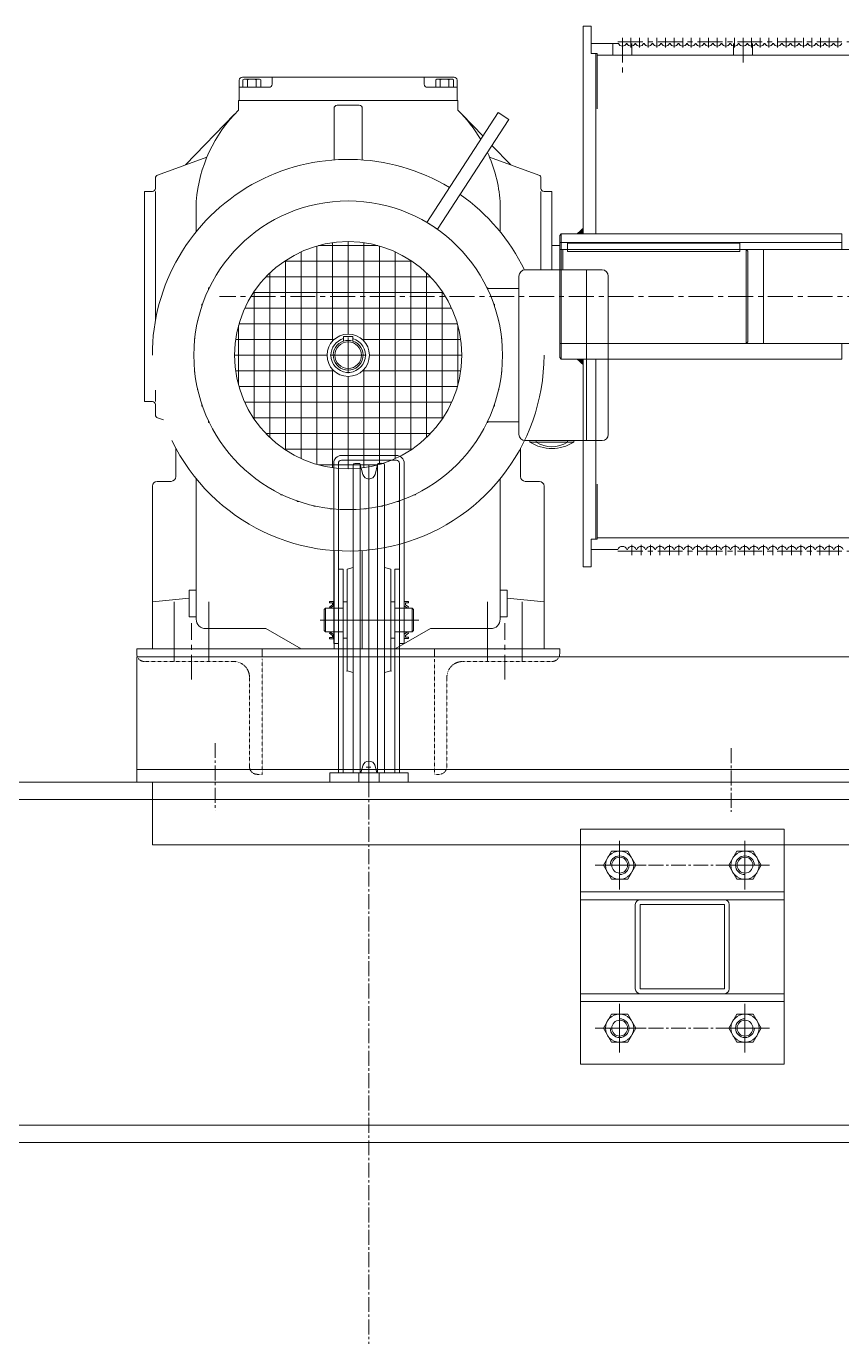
# Model space of a CAD drawing. Header units: millimetres. Extents: x 53635 to 142317, y 101101 to 147193.
# Drawn here: x 73597 to 74118, y 142719 to 143555 of the extents above; entities that cross this region are included whole.
import ezdxf

# ---------------------------------------------------------------- set-up
doc = ezdxf.new("R2010")
doc.units = ezdxf.units.MM
doc.header["$LTSCALE"] = 0.5
doc.header["$MEASUREMENT"] = 0
for name, pattern in [('AXES', [50.8, 31.75, -6.35, 6.35, -6.35]), ('AXES2', [28.575, 19.05, -3.175, 3.175, -3.175]), ('CACHE2', [0.1875, 0.125, -0.0625]), ('CONTINU', [0])]:
    doc.linetypes.add(name, pattern=pattern)
doc.layers.get('0').update_dxf_attribs({"lineweight": 0})
for name, color, linetype, lineweight in [('ASHADE', 7, 'CONTINU', 0), ('AXE', 1, 'AXES2', 0), ('AXES', 1, 'AXES', 0), ('CACHE', 1, 'CACHE2', 0), ('FORT', 7, 'Continuous', 0)]:
    doc.layers.add(name, color=color, linetype=linetype, lineweight=lineweight)

msp = doc.modelspace()

# ---------------------------------------------------------------- linework, layer by layer
for p, q in [((73952.64, 143422.63), (73952.64, 143555.13)), ((73957.64, 143537.63), (73957.64, 143555.13)), ((73957.64, 143544.13), (73975.08, 143544.13)), ((73971.64, 143544.13), (73971.64, 143536.58)), ((73980.21, 143544.13), (73980.58, 143544.13)), ((73983.64, 143544.13), (73983.64, 143536.58)), ((73985.71, 143544.13), (73986.08, 143544.13)), ((73991.21, 143544.13), (73991.58, 143544.13)), ((73996.71, 143544.13), (73997.08, 143544.13)), ((74002.21, 143544.13), (74002.58, 143544.13)), ((74007.71, 143544.13), (74008.08, 143544.13)), ((74013.21, 143544.13), (74013.58, 143544.13)), ((74018.71, 143544.13), (74019.08, 143544.13)), ((74024.21, 143544.13), (74024.58, 143544.13)), ((74029.71, 143544.13), (74030.08, 143544.13)), ((74035.21, 143544.13), (74035.58, 143544.13)), ((74040.71, 143544.13), (74041.08, 143544.13)), ((74046.21, 143544.13), (74046.58, 143544.13)), ((74048.64, 143544.13), (74048.64, 143536.58)), ((74051.71, 143544.13), (74052.08, 143544.13)), ((74057.21, 143544.13), (74057.58, 143544.13)), ((74060.64, 143544.13), (74060.64, 143536.58)), ((74060.64, 143544.13), (74060.64, 143536.58)), ((74062.71, 143544.13), (74063.08, 143544.13)), ((74068.21, 143544.13), (74068.58, 143544.13)), ((74073.71, 143544.13), (74074.08, 143544.13)), ((74079.21, 143544.13), (74079.58, 143544.13)), ((74084.71, 143544.13), (74085.08, 143544.13)), ((74090.21, 143544.13), (74090.58, 143544.13)), ((74095.71, 143544.13), (74096.08, 143544.13)), ((74101.21, 143544.13), (74101.58, 143544.13)), ((74106.71, 143544.13), (74107.08, 143544.13)), ((74112.21, 143544.13), (74112.58, 143544.13)), ((73961.64, 143537.63), (73957.64, 143537.63)), ((73960.64, 143422.63), (73960.64, 143537.63)), ((73961.64, 143502.34), (73961.64, 143537.63)), ((73961.64, 143536.58), (74378.64, 143536.58)), ((73733.14, 143507.63), (73733.14, 143520.68)), ((73752.19, 143516.13), (73733.14, 143516.13)), ((73802.64, 143522.63), (73735.09, 143522.63)), ((73735.49, 143516.13), (73735.49, 143520.92)), ((73746.79, 143516.13), (73735.49, 143516.13)), ((73745.38, 143521.43), (73736.91, 143521.43)), ((73738.32, 143516.13), (73738.32, 143520.92)), ((73743.97, 143516.13), (73743.97, 143520.92)), ((73746.79, 143516.13), (73746.79, 143520.92)), ((73754.14, 143518.08), (73754.14, 143522.63)), ((73870.19, 143522.63), (73802.64, 143522.63)), ((73851.14, 143518.08), (73851.14, 143522.63)), ((73872.14, 143516.13), (73853.09, 143516.13)), ((73858.49, 143516.13), (73858.49, 143520.92)), ((73869.79, 143516.13), (73858.49, 143516.13)), ((73868.38, 143521.43), (73859.91, 143521.43)), ((73861.32, 143516.13), (73861.32, 143520.92)), ((73866.97, 143516.13), (73866.97, 143520.92)), ((73869.79, 143516.13), (73869.79, 143520.92)), ((73872.14, 143507.63), (73872.14, 143520.68)), ((73802.64, 143507.63), (73732.64, 143507.63)), ((73732.64, 143501.63), (73732.64, 143507.63)), ((73732.64, 143507.63), (73732.64, 143507.63)), ((73732.64, 143507.63), (73732.64, 143507.63)), ((73793.64, 143469.8), (73793.64, 143502.63)), ((73802.64, 143504.63), (73795.64, 143504.63)), ((73872.64, 143507.63), (73802.64, 143507.63)), ((73809.64, 143504.63), (73802.64, 143504.63)), ((73811.64, 143469.8), (73811.64, 143502.63)), ((73898.41, 143499.95), (73852.89, 143429.85)), ((73872.64, 143501.63), (73872.64, 143507.63)), ((73872.64, 143507.63), (73872.64, 143507.63)), ((73872.64, 143501.63), (73872.64, 143507.63)), ((73905.12, 143495.59), (73898.41, 143499.95)), ((73730.06, 143498.95), (73698.87, 143466.63)), ((73905.12, 143495.59), (73859.6, 143425.49)), ((73888.7, 143484.99), (73875.23, 143498.95)), ((73906.42, 143466.63), (73894.4, 143479.08)), ((73712.47, 143471.58), (73680.96, 143460.11)), ((73924.33, 143460.11), (73892.81, 143471.58)), ((73679.64, 143451.63), (73679.64, 143458.23)), ((73925.64, 143451.63), (73925.64, 143458.23)), ((73677.64, 143449.63), (73672.64, 143449.63)), ((73672.64, 143382.63), (73672.64, 143449.63)), ((73679.64, 143367.4), (73679.64, 143449.63)), ((73925.64, 143399.63), (73925.64, 143449.63)), ((73932.64, 143449.63), (73927.64, 143449.63)), ((73932.64, 143399.63), (73932.64, 143449.63)), ((73705.64, 143423.97), (73705.64, 143443.33)), ((73899.64, 143423.97), (73899.64, 143443.33)), ((73792.64, 143354.2), (73792.64, 143416.94)), ((73802.64, 143358.63), (73802.64, 143417.63)), ((73812.64, 143354.2), (73812.64, 143416.94)), ((73937.64, 143421.63), (73938.64, 143422.63)), ((73937.64, 143421.63), (73937.64, 143343.63)), ((73938.64, 143422.63), (73938.64, 143342.63)), ((74117.64, 143422.63), (73938.64, 143422.63)), ((73942.64, 143412.63), (73942.64, 143416.63)), ((74052.64, 143416.63), (73942.64, 143416.63)), ((74052.64, 143412.63), (74052.64, 143416.63)), ((74117.64, 143422.63), (74117.64, 143412.63)), ((73772.64, 143279.13), (73772.64, 143411.13)), ((73782.64, 143275.44), (73782.64, 143414.82)), ((73821.52, 143415.13), (73783.77, 143415.13)), ((73822.64, 143275.44), (73822.64, 143414.82)), ((73832.64, 143279.13), (73832.64, 143411.13)), ((73932.64, 143415.13), (73932.64, 143415.13)), ((73937.64, 143415.13), (73932.64, 143415.13)), ((73937.64, 143399.63), (73937.64, 143415.13)), ((73937.64, 143399.63), (73937.64, 143412.63)), ((73942.64, 143412.63), (73937.64, 143412.63)), ((73939.64, 143399.63), (73939.64, 143412.63)), ((73942.64, 143411.25), (73942.64, 143412.63)), ((74052.64, 143411.25), (73942.64, 143411.25)), ((74052.64, 143411.25), (74052.64, 143412.63)), ((74056.64, 143412.63), (74052.64, 143412.63)), ((74056.64, 143352.63), (74056.64, 143412.63)), ((74057.64, 143411.63), (74056.64, 143412.63)), ((74057.64, 143353.63), (74057.64, 143411.63)), ((74067.64, 143412.63), (74067.64, 143352.63)), ((73843.34, 143405.13), (73761.95, 143405.13)), ((73762.64, 143284.66), (73762.64, 143405.6)), ((73842.64, 143284.66), (73842.64, 143405.6)), ((73964.64, 143399.63), (73915.64, 143399.63)), ((73954.64, 143290.63), (73954.64, 143399.63)), ((73855.14, 143395.13), (73750.14, 143395.13)), ((73752.64, 143292.63), (73752.64, 143397.63)), ((73852.64, 143292.63), (73852.64, 143397.63)), ((73911.64, 143294.63), (73911.64, 143395.63)), ((73968.64, 143294.63), (73968.64, 143395.63)), ((73672.64, 143315.63), (73672.64, 143382.63)), ((73714.03, 143388.13), (73713.55, 143388.13)), ((73713.55, 143387.13), (73713.55, 143388.13)), ((73863.11, 143385.13), (73742.18, 143385.13)), ((73742.64, 143304.43), (73742.64, 143385.83)), ((73862.64, 143304.43), (73862.64, 143385.83)), ((73891.74, 143388.13), (73891.26, 143388.13)), ((73911.64, 143387.63), (73891.5, 143387.63)), ((73891.74, 143387.13), (73891.74, 143388.13)), ((73709.66, 143377.63), (73709.32, 143377.63)), ((73709.32, 143376.63), (73709.32, 143377.63)), ((73868.65, 143375.13), (73736.64, 143375.13)), ((73895.97, 143377.63), (73895.63, 143377.63)), ((73895.97, 143376.63), (73895.97, 143377.63)), ((73706.63, 143367.13), (73706.41, 143367.13)), ((73706.41, 143366.13), (73706.41, 143367.13)), ((73898.88, 143367.13), (73898.66, 143367.13)), ((73898.88, 143366.13), (73898.88, 143367.13)), ((73732.64, 143326.25), (73732.64, 143364)), ((73872.33, 143365.13), (73732.96, 143365.13)), ((73872.64, 143326.25), (73872.64, 143364)), ((73704.82, 143356.63), (73704.71, 143356.63)), ((73704.71, 143355.63), (73704.71, 143356.63)), ((73793.57, 143355.13), (73730.84, 143355.13)), ((73799.64, 143357.13), (73805.64, 143357.13)), ((73799.64, 143354.14), (73799.64, 143357.13)), ((73802.64, 143356.53), (73802.64, 143333.73)), ((73805.64, 143357.13), (73805.64, 143354.14)), ((73874.45, 143355.13), (73811.71, 143355.13)), ((73900.58, 143356.63), (73900.47, 143356.63)), ((73900.58, 143355.63), (73900.58, 143356.63)), ((74056.64, 143352.63), (73968.64, 143352.63)), ((74057.64, 143353.63), (74056.64, 143352.63)), ((74117.64, 143352.63), (74117.64, 143342.63)), ((73704.15, 143346.13), (73704.14, 143346.13)), ((73704.14, 143345.13), (73704.14, 143346.13)), ((73704.14, 143344.13), (73704.14, 143345.13)), ((73704.15, 143344.13), (73704.14, 143344.13)), ((73789.14, 143345.13), (73730.14, 143345.13)), ((73791.24, 143345.13), (73814.04, 143345.13)), ((73875.14, 143345.13), (73816.14, 143345.13)), ((73901.14, 143345.13), (73901.14, 143346.13)), ((73901.14, 143346.13), (73901.14, 143346.13)), ((73901.14, 143344.13), (73901.14, 143345.13)), ((73901.14, 143344.13), (73901.14, 143344.13)), ((73937.64, 143343.63), (73938.64, 143342.63)), ((74117.64, 143342.63), (73938.64, 143342.63)), ((73952.64, 143210.13), (73952.64, 143342.63)), ((73960.64, 143227.63), (73960.64, 143342.63)), ((73704.71, 143333.63), (73704.71, 143334.63)), ((73704.82, 143333.63), (73704.71, 143333.63)), ((73793.57, 143335.13), (73730.84, 143335.13)), ((73792.64, 143273.32), (73792.64, 143336.06)), ((73874.45, 143335.13), (73811.71, 143335.13)), ((73812.64, 143273.32), (73812.64, 143336.06)), ((73900.58, 143333.63), (73900.47, 143333.63)), ((73900.58, 143333.63), (73900.58, 143334.63)), ((73706.41, 143323.13), (73706.41, 143324.13)), ((73872.33, 143325.13), (73732.96, 143325.13)), ((73802.64, 143272.63), (73802.64, 143331.63)), ((73898.88, 143323.13), (73898.88, 143324.13)), ((73677.64, 143315.63), (73672.64, 143315.63)), ((73679.64, 143315.63), (73679.64, 143322.86)), ((73706.63, 143323.13), (73706.41, 143323.13)), ((73898.88, 143323.13), (73898.66, 143323.13)), ((73679.64, 143307.03), (73679.64, 143313.63)), ((73709.32, 143312.63), (73709.32, 143313.63)), ((73709.66, 143312.63), (73709.32, 143312.63)), ((73868.65, 143315.13), (73736.64, 143315.13)), ((73895.97, 143312.63), (73895.63, 143312.63)), ((73895.97, 143312.63), (73895.97, 143313.63)), ((73684.67, 143303.8), (73680.96, 143305.15)), ((73713.55, 143302.13), (73713.55, 143303.13)), ((73714.03, 143302.13), (73713.55, 143302.13)), ((73863.11, 143305.13), (73742.18, 143305.13)), ((73891.74, 143302.13), (73891.26, 143302.13)), ((73911.64, 143302.63), (73891.5, 143302.63)), ((73891.74, 143302.13), (73891.74, 143303.13)), ((73855.14, 143295.13), (73750.14, 143295.13)), ((73918.64, 143290.63), (73915.64, 143290.63)), ((73946.64, 143290.63), (73918.64, 143290.63)), ((73918.64, 143289.63), (73918.64, 143290.63)), ((73942.64, 143290.63), (73922.64, 143290.63)), ((73922.64, 143289.63), (73922.64, 143290.63)), ((73942.64, 143289.63), (73942.64, 143290.63)), ((73946.64, 143289.63), (73946.64, 143290.63)), ((73964.64, 143290.63), (73946.64, 143290.63)), ((73692.64, 143267.63), (73692.64, 143285.76)), ((73843.34, 143285.13), (73761.95, 143285.13)), ((73912.64, 143285.76), (73912.64, 143285.76)), ((73912.64, 143267.63), (73912.64, 143285.76)), ((73946.64, 143289.63), (73918.64, 143289.63)), ((73942.64, 143289.63), (73922.64, 143289.63)), ((73821.52, 143275.13), (73783.77, 143275.13)), ((73705.64, 143195.13), (73705.64, 143266.29)), ((73899.64, 143195.13), (73899.64, 143266.29)), ((73899.64, 143266.29), (73899.64, 143266.29)), ((73677.64, 143157.63), (73677.64, 143261.63)), ((73689.64, 143264.63), (73680.64, 143264.63)), ((73924.64, 143264.63), (73915.64, 143264.63)), ((73927.64, 143157.63), (73927.64, 143261.63)), ((73961.64, 143262.92), (73961.64, 143227.63)), ((73759.64, 143256.03), (73759.64, 143256.51)), ((73760.64, 143256.03), (73759.64, 143256.03)), ((73770.14, 143251.8), (73770.14, 143252.14)), ((73771.14, 143251.8), (73770.14, 143251.8)), ((73780.64, 143248.89), (73780.64, 143249.12)), ((73781.64, 143248.89), (73780.64, 143248.89)), ((73824.64, 143248.89), (73823.64, 143248.89)), ((73824.64, 143248.89), (73824.64, 143249.12)), ((73835.14, 143251.8), (73834.14, 143251.8)), ((73835.14, 143251.8), (73835.14, 143252.14)), ((73845.64, 143256.03), (73844.64, 143256.03)), ((73845.64, 143256.03), (73845.64, 143256.51)), ((73791.14, 143247.19), (73791.14, 143247.3)), ((73792.14, 143247.19), (73791.14, 143247.19)), ((73801.64, 143246.63), (73801.64, 143246.63)), ((73802.64, 143246.63), (73801.64, 143246.63)), ((73803.64, 143246.63), (73802.64, 143246.63)), ((73803.64, 143246.63), (73803.64, 143246.63)), ((73814.14, 143247.19), (73813.14, 143247.19)), ((73814.14, 143247.19), (73814.14, 143247.3)), ((73961.64, 143227.63), (73957.64, 143227.63)), ((73957.64, 143227.63), (73957.64, 143210.13)), ((73961.64, 143228.68), (74378.64, 143228.68)), ((73793.64, 143220.45), (73793.64, 143220.45)), ((73793.64, 143157.63), (73793.64, 143220.45)), ((73811.64, 143220.45), (73811.64, 143220.45)), ((73811.64, 143157.63), (73811.64, 143220.45)), ((73957.64, 143221.13), (73974.82, 143221.13)), ((73980.47, 143221.13), (73980.82, 143221.13)), ((73986.47, 143221.13), (73986.82, 143221.13)), ((73992.47, 143221.13), (73992.82, 143221.13)), ((73998.47, 143221.13), (73998.82, 143221.13)), ((74004.47, 143221.13), (74004.82, 143221.13)), ((74010.47, 143221.13), (74010.82, 143221.13)), ((74016.47, 143221.13), (74016.82, 143221.13)), ((74022.47, 143221.13), (74022.82, 143221.13)), ((74028.47, 143221.13), (74028.82, 143221.13)), ((74034.47, 143221.13), (74034.82, 143221.13)), ((74040.47, 143221.13), (74040.82, 143221.13)), ((74046.47, 143221.13), (74046.82, 143221.13)), ((74052.47, 143221.13), (74052.82, 143221.13)), ((74058.47, 143221.13), (74058.82, 143221.13)), ((74064.47, 143221.13), (74064.82, 143221.13)), ((74070.47, 143221.13), (74070.82, 143221.13)), ((74076.47, 143221.13), (74076.82, 143221.13)), ((74082.47, 143221.13), (74082.82, 143221.13)), ((74088.47, 143221.13), (74088.82, 143221.13)), ((74094.47, 143221.13), (74094.82, 143221.13)), ((74100.47, 143221.13), (74100.82, 143221.13)), ((74106.47, 143221.13), (74106.82, 143221.13)), ((74112.47, 143221.13), (74112.82, 143221.13)), ((73677.64, 143187.63), (73701.14, 143190.15)), ((73701.14, 143195.13), (73705.64, 143195.13)), ((73701.14, 143178.13), (73701.14, 143195.13)), ((73705.64, 143178.13), (73705.64, 143195.13)), ((73899.64, 143195.13), (73904.14, 143195.13)), ((73899.64, 143178.13), (73899.64, 143195.13)), ((73899.64, 143178.13), (73899.64, 143195.13)), ((73904.14, 143178.13), (73904.14, 143195.13)), ((73904.14, 143190.15), (73927.64, 143187.63)), ((73691.64, 143157.63), (73691.64, 143187.63)), ((73713.64, 143157.63), (73713.64, 143187.63)), ((73891.64, 143157.63), (73891.64, 143187.63)), ((73913.64, 143157.63), (73913.64, 143187.63)), ((73701.14, 143178.13), (73705.64, 143178.13)), ((73705.64, 143176.63), (73705.64, 143178.13)), ((73899.64, 143178.13), (73904.14, 143178.13)), ((73899.64, 143176.63), (73899.64, 143178.13)), ((73711.64, 143170.63), (73750.13, 143170.63)), ((73750.13, 143170.63), (73772.64, 143157.63)), ((73832.64, 143157.63), (73855.16, 143170.63)), ((73855.16, 143170.63), (73893.64, 143170.63)), ((73667.64, 143154.63), (73667.64, 143157.63)), ((73667.64, 143157.63), (73747.64, 143157.63)), ((73677.64, 143157.63), (73772.64, 143157.63)), ((73691.64, 143149.63), (73691.64, 143157.63)), ((73713.64, 143149.63), (73713.64, 143157.63)), ((73747.64, 143157.63), (73747.64, 143152.63)), ((73772.64, 143157.63), (73802.64, 143157.63)), ((73772.64, 143157.63), (73802.64, 143157.63)), ((73802.64, 143157.63), (73832.64, 143157.63)), ((73802.64, 143157.63), (73832.64, 143157.63)), ((73832.64, 143157.63), (73927.64, 143157.63)), ((73937.64, 143157.63), (73857.64, 143157.63)), ((73857.64, 143157.63), (73857.64, 143152.63)), ((73891.64, 143149.63), (73891.64, 143157.63)), ((73913.64, 143149.63), (73913.64, 143157.63)), ((73937.64, 143154.63), (73937.64, 143157.63))]:
    msp.add_line(p, q)
at = {"color": 1, "linetype": 'AXES'}
msp.add_line((74518.23, 143382.63), (73720.6, 143382.63), dxfattribs=at)
for radius in [98.5, 72.5, 13.5, 8.5]:
    msp.add_circle((73802.64, 143345.13), radius)
for centre, radius, start, end in [((73735.09, 143520.68), 1.95, 90, 180), ((73736.91, 143519.21), 2.22, 90, 129.6), ((73736.91, 143519.21), 2.22, 50.4, 90), ((73741.14, 143513.33), 8.1, 69.59, 110.41), ((73745.38, 143519.21), 2.22, 90, 129.6), ((73745.38, 143519.21), 2.22, 50.4, 90), ((73752.19, 143518.08), 1.95, -90, 0), ((73853.09, 143518.08), 1.95, 180, 270), ((73859.91, 143519.21), 2.22, 90, 129.6), ((73859.91, 143519.21), 2.22, 50.4, 90), ((73864.14, 143513.33), 8.1, 69.59, 110.41), ((73868.38, 143519.21), 2.22, 90, 129.6), ((73868.38, 143519.21), 2.22, 50.4, 90), ((73870.19, 143520.68), 1.95, 0, 90), ((73798.04, 143435.94), 92.69, 134.87, 175.43), ((73795.64, 143502.63), 2, 90, 180), ((73809.64, 143502.63), 2, 0, 90), ((73807.25, 143435.94), 92.69, 30.33, 45.13), ((73807.25, 143435.94), 92.69, 4.57, 24.65), ((73802.64, 143345.13), 125, 58.83, 180), ((73802.64, 143345.13), 125, 58.83, 180), ((73681.64, 143458.23), 2, 110, 180), ((73923.64, 143458.23), 2, 0, 70), ((73677.64, 143451.63), 2, -90, 0), ((73927.64, 143451.63), 2, 180, 270), ((73802.64, 143345.13), 125, 25.83, 55.17), ((73802.64, 143345.13), 125, 25.83, 55.17), ((73802.64, 143345.13), 98.5, 54.67, 59.33), ((73915.64, 143395.63), 4, 90, 180), ((73964.64, 143395.63), 4, 0, 90), ((73802.64, 143345.13), 11, 180, 434.17), ((73802.64, 143345.13), 11, 105.83, 180), ((73802.64, 143345.13), 9.5, 108.41, 431.59), ((73802.64, 143345.13), 9.5, 71.59, 108.41), ((73802.64, 143345.13), 125, -154.16, 0), ((73802.64, 143345.13), 125, -154.16, 0), ((73677.64, 143313.63), 2, 0, 90), ((73681.64, 143307.03), 2, 180, 250), ((73915.64, 143294.63), 4, 180, 270), ((73964.64, 143294.63), 4, -90, 0), ((73932.64, 143312.13), 26.5, -121.89, -58.11), ((73932.64, 143304.83), 18.17, -123.4, -56.6), ((73689.64, 143267.63), 3, -90, 0), ((73915.64, 143267.63), 3, 180, 270), ((73680.64, 143261.63), 3, 90, 180), ((73924.64, 143261.63), 3, 0, 90), ((73977.64, 143220.13), 3, 19.47122, 160.52878), ((73983.64, 143220.13), 3, 19.47122, 160.52878), ((73989.64, 143220.13), 3, 19.47122, 160.52878), ((73995.64, 143220.13), 3, 19.47122, 160.52878), ((74001.64, 143220.13), 3, 19.47122, 160.52878), ((74007.64, 143220.13), 3, 19.47122, 160.52878), ((74013.64, 143220.13), 3, 19.47122, 160.52878), ((74019.64, 143220.13), 3, 19.47122, 160.52878), ((74025.64, 143220.13), 3, 19.47122, 160.52878), ((74031.64, 143220.13), 3, 19.47122, 160.52878), ((74037.64, 143220.13), 3, 19.47122, 160.52878), ((74043.64, 143220.13), 3, 19.47122, 160.52878), ((74049.64, 143220.13), 3, 19.47122, 160.52878), ((74055.64, 143220.13), 3, 19.47122, 160.52878), ((74061.64, 143220.13), 3, 19.47122, 160.52878), ((74067.64, 143220.13), 3, 19.47122, 160.52878), ((74073.64, 143220.13), 3, 19.47122, 160.52878), ((74079.64, 143220.13), 3, 19.47122, 160.52878), ((74085.64, 143220.13), 3, 19.47122, 160.52878), ((74091.64, 143220.13), 3, 19.47122, 160.52878), ((74097.64, 143220.13), 3, 19.47122, 160.52878), ((74103.64, 143220.13), 3, 19.47122, 160.52878), ((74109.64, 143220.13), 3, 19.47122, 160.52878), ((74115.64, 143220.13), 3, 19.47122, 160.52878), ((73711.64, 143176.63), 6, 180, 270), ((73893.64, 143176.63), 6, -90, 0), ((73672.64, 143154.63), 5, 180, 203.57818), ((73932.64, 143154.63), 5, -23.57818, 0)]:
    msp.add_arc(centre, radius, start, end)
for points in [[(73952.64, 143422.63), (73952.64, 143426.63), (73948.27, 143422.63)], [(73952.64, 143342.63), (73952.64, 143338.63), (73948.27, 143342.63)]]:
    msp.add_solid(points)
at = {"layer": 'ASHADE', "ltscale": 2}
for p, q in [((73937.64, 143417.03), (74117.64, 143417.03)), ((73937.64, 143412.63), (74396.64, 143412.63)), ((73937.64, 143352.63), (74396.64, 143352.63)), ((73667.64, 143152.63), (74255.64, 143152.63)), ((73667.64, 143152.63), (73667.64, 143072.63)), ((73667.64, 143080.63), (74426.64, 143080.63)), ((73667.64, 143072.63), (74426.64, 143072.63)), ((73677.64, 143072.63), (73677.64, 143032.63)), ((74406.64, 143032.63), (73677.64, 143032.63))]:
    msp.add_line(p, q, dxfattribs=at)
for centre in [(73977.64, 143545.13), (73983.14, 143545.13), (73988.64, 143545.13), (73994.14, 143545.13), (73999.64, 143545.13), (74005.14, 143545.13), (74010.64, 143545.13), (74016.14, 143545.13), (74021.64, 143545.13), (74027.14, 143545.13), (74032.64, 143545.13), (74038.14, 143545.13), (74043.64, 143545.13), (74049.14, 143545.13), (74054.64, 143545.13), (74060.14, 143545.13), (74065.64, 143545.13), (74071.14, 143545.13), (74076.64, 143545.13), (74082.14, 143545.13), (74087.64, 143545.13), (74093.14, 143545.13), (74098.64, 143545.13), (74104.14, 143545.13), (74109.64, 143545.13), (74115.14, 143545.13)]:
    msp.add_arc(centre, 2.75, -158.67631, -21.32369, dxfattribs=at)
at = {"layer": 'AXE'}
for p, q in [((73717.64, 143097.6), (73717.64, 143054.66)), ((74047.14, 143094.36), (74047.14, 143053.62)), ((73815.89, 143072.63), (73815.89, 141425.92)), ((74046.78, 143019.63), (73981.86, 143019.63)), ((74046.78, 142915.63), (73981.86, 142915.63))]:
    msp.add_line(p, q, dxfattribs=at)
at = {"layer": 'AXES'}
for p, q in [((73974.82, 143545.13), (74373.34, 143545.13)), ((73977.64, 143547.77), (73977.64, 143525.13)), ((73983.14, 143547.77), (73983.14, 143541.55)), ((73988.64, 143547.77), (73988.64, 143541.55)), ((73994.14, 143547.77), (73994.14, 143541.55)), ((73999.64, 143547.77), (73999.64, 143541.55)), ((74005.14, 143547.77), (74005.14, 143541.55)), ((74010.64, 143547.77), (74010.64, 143541.55)), ((74016.14, 143547.77), (74016.14, 143541.55)), ((74021.64, 143547.77), (74021.64, 143541.55)), ((74027.14, 143547.77), (74027.14, 143541.55)), ((74032.64, 143547.77), (74032.64, 143541.55)), ((74038.14, 143547.77), (74038.14, 143541.55)), ((74043.64, 143547.77), (74043.64, 143541.55)), ((74049.14, 143547.77), (74049.14, 143541.55)), ((74054.64, 143547.77), (74054.64, 143531.65)), ((74060.14, 143547.77), (74060.14, 143541.55)), ((74065.64, 143547.77), (74065.64, 143541.55)), ((74071.14, 143547.77), (74071.14, 143541.55)), ((74076.64, 143547.77), (74076.64, 143541.55)), ((74082.14, 143547.77), (74082.14, 143541.55)), ((74087.64, 143547.77), (74087.64, 143541.55)), ((74093.14, 143547.77), (74093.14, 143541.55)), ((74098.64, 143547.77), (74098.64, 143541.55)), ((74104.14, 143547.77), (74104.14, 143541.55)), ((74109.64, 143547.77), (74109.64, 143541.55)), ((74115.14, 143547.77), (74115.14, 143541.55)), ((73983.64, 143217.49), (73983.64, 143224.13)), ((73989.64, 143217.49), (73989.64, 143224.13)), ((73995.64, 143217.49), (73995.64, 143224.13)), ((74001.64, 143217.49), (74001.64, 143224.13)), ((74007.64, 143217.49), (74007.64, 143224.13)), ((74013.64, 143217.49), (74013.64, 143224.13)), ((74019.64, 143217.49), (74019.64, 143224.13)), ((74025.64, 143217.49), (74025.64, 143224.13)), ((74031.64, 143217.49), (74031.64, 143224.13)), ((74037.64, 143217.49), (74037.64, 143224.13)), ((74043.64, 143217.49), (74043.64, 143224.13)), ((74049.64, 143217.49), (74049.64, 143224.13)), ((74055.64, 143217.49), (74055.64, 143224.13)), ((74061.64, 143217.49), (74061.64, 143224.13)), ((74067.64, 143217.49), (74067.64, 143224.13)), ((74073.64, 143217.49), (74073.64, 143224.13)), ((74079.64, 143217.49), (74079.64, 143224.13)), ((74085.64, 143217.49), (74085.64, 143224.13)), ((74091.64, 143217.49), (74091.64, 143224.13)), ((74097.64, 143217.49), (74097.64, 143224.13)), ((74103.64, 143217.49), (74103.64, 143224.13)), ((74109.64, 143217.49), (74109.64, 143224.13)), ((74115.64, 143217.49), (74115.64, 143224.13)), ((73974.82, 143220.13), (74371.1, 143220.13)), ((73702.64, 143138.08), (73702.64, 143174.08)), ((73902.64, 143138.08), (73902.64, 143174.08))]:
    msp.add_line(p, q, dxfattribs=at)
at = {"layer": 'CACHE', "ltscale": 2}
for p, q in [((73667.64, 143152.63), (73668.06, 143152.63)), ((73729.64, 143149.63), (73672.64, 143149.63)), ((73747.64, 143151.27), (73747.64, 143077.63)), ((73857.64, 143151.13), (73857.64, 143077.63)), ((73875.64, 143149.63), (73932.64, 143149.63)), ((73739.64, 143082.63), (73739.64, 143139.63)), ((73865.64, 143082.63), (73865.64, 143139.63)), ((73747.64, 143077.63), (73744.64, 143077.63)), ((73857.64, 143077.63), (73860.64, 143077.63))]:
    msp.add_line(p, q, dxfattribs=at)
for centre, radius, start, end in [((73672.64, 143154.63), 5, -148.20956, -90), ((73729.64, 143139.63), 10, 0, 90), ((73875.64, 143139.63), 10, 90, 180), ((73932.64, 143154.63), 5, -90, -31.43658), ((73744.64, 143082.63), 5, 180, 270), ((73860.64, 143082.63), 5, -90, 0)]:
    msp.add_arc(centre, radius, start, end, dxfattribs=at)
at = {"layer": 'FORT'}
for p, q in [((73952.64, 143555.13), (73957.64, 143555.13)), ((73793.39, 143276.13), (73793.39, 143161.13)), ((73796.39, 143276.13), (73796.39, 143078.63)), ((73798.39, 143281.13), (73833.39, 143281.13)), ((73798.39, 143278.13), (73833.39, 143278.13)), ((73805.89, 143176.13), (73805.89, 143275.13)), ((73809.38, 143276.13), (73806.89, 143276.13)), ((73812.03, 143269.09), (73810.34, 143275.39)), ((73810.34, 143078.63), (73810.34, 143275.39)), ((73819.76, 143269.09), (73821.44, 143275.39)), ((73821.44, 143078.63), (73821.44, 143275.39)), ((73824.89, 143276.13), (73822.41, 143276.13)), ((73825.89, 143176.13), (73825.89, 143275.13)), ((73835.39, 143276.13), (73835.39, 143078.63)), ((73838.39, 143276.13), (73838.39, 143161.13)), ((73796.39, 143208.63), (73799.39, 143208.63)), ((73799.39, 143208.63), (73799.39, 143078.63)), ((73801.89, 143208.63), (73805.89, 143209.7)), ((73801.89, 143176.13), (73801.89, 143208.63)), ((73829.89, 143208.63), (73825.89, 143209.7)), ((73829.89, 143176.13), (73829.89, 143208.63)), ((73832.39, 143208.63), (73832.39, 143078.63)), ((73832.39, 143208.63), (73835.39, 143208.63)), ((73952.64, 143210.13), (73957.64, 143210.13)), ((73799.39, 143183.63), (73799.39, 143191.59)), ((73832.39, 143183.63), (73832.39, 143194.88)), ((73788.24, 143183.63), (73787.39, 143182.75)), ((73787.39, 143182.75), (73787.39, 143169.5)), ((73788.24, 143183.63), (73793.39, 143183.63)), ((73788.24, 143168.63), (73788.24, 143183.63)), ((73788.24, 143168.63), (73788.24, 143183.63)), ((73790.68, 143187.85), (73790.68, 143187.04)), ((73793.36, 143187.85), (73790.68, 143187.85)), ((73790.68, 143187.04), (73792.6, 143187.04)), ((73792.6, 143185.8), (73790.68, 143184.38)), ((73790.68, 143184.38), (73791.18, 143183.54)), ((73791.23, 143183.62), (73793.36, 143185.12)), ((73792.6, 143187.04), (73792.6, 143185.8)), ((73793.36, 143185.12), (73793.36, 143187.85)), ((73793.39, 143183.73), (73799.39, 143183.73)), ((73801.99, 143187.63), (73799.49, 143187.63)), ((73829.79, 143187.63), (73832.29, 143187.63)), ((73832.39, 143183.73), (73838.39, 143183.73)), ((73838.39, 143183.63), (73843.55, 143183.63)), ((73838.43, 143187.96), (73841.11, 143187.96)), ((73838.43, 143185.22), (73838.43, 143187.96)), ((73840.56, 143183.73), (73838.43, 143185.22)), ((73841.11, 143187.14), (73839.19, 143187.14)), ((73839.19, 143187.14), (73839.19, 143185.91)), ((73839.19, 143185.91), (73841.11, 143184.49)), ((73841.11, 143184.49), (73840.61, 143183.65)), ((73841.11, 143187.96), (73841.11, 143187.14)), ((73843.55, 143183.63), (73844.39, 143182.75)), ((73843.55, 143168.63), (73843.55, 143183.63)), ((73844.39, 143182.75), (73844.39, 143169.5)), ((73801.89, 143176.13), (73801.89, 143143.63)), ((73805.89, 143176.13), (73805.89, 143078.63)), ((73825.89, 143176.13), (73825.89, 143078.63)), ((73829.89, 143176.13), (73829.89, 143143.63)), ((73788.24, 143168.63), (73787.39, 143169.5)), ((73788.24, 143168.63), (73793.39, 143168.63)), ((73790.68, 143167.66), (73791.18, 143168.5)), ((73792.6, 143166.24), (73790.68, 143167.66)), ((73790.68, 143165.01), (73792.6, 143165.01)), ((73790.68, 143164.19), (73790.68, 143165.01)), ((73791.23, 143168.43), (73793.36, 143166.93)), ((73792.6, 143165.01), (73792.6, 143166.24)), ((73793.36, 143166.93), (73793.36, 143164.19)), ((73793.39, 143168.53), (73799.39, 143168.53)), ((73793.39, 143161.63), (73793.39, 143168.52)), ((73799.39, 143168.63), (73799.39, 143156.47)), ((73832.39, 143168.63), (73832.39, 143159.76)), ((73832.39, 143168.53), (73838.39, 143168.53)), ((73835.39, 143168.63), (73835.39, 143161.73)), ((73838.39, 143168.63), (73843.55, 143168.63)), ((73840.56, 143168.53), (73838.43, 143167.03)), ((73838.43, 143167.03), (73838.43, 143164.3)), ((73839.19, 143166.35), (73841.11, 143167.77)), ((73839.19, 143165.11), (73839.19, 143166.35)), ((73841.11, 143165.11), (73839.19, 143165.11)), ((73841.11, 143167.77), (73840.61, 143168.61)), ((73841.11, 143164.3), (73841.11, 143165.11)), ((73843.55, 143168.63), (73844.39, 143169.5)), ((73793.36, 143164.19), (73790.68, 143164.19)), ((73793.39, 143161.13), (73796.39, 143161.13)), ((73801.99, 143164.63), (73799.49, 143164.63)), ((73829.79, 143164.63), (73832.29, 143164.63)), ((73835.39, 143161.13), (73838.39, 143161.13)), ((73838.43, 143164.3), (73841.11, 143164.3)), ((73801.89, 143143.63), (73805.89, 143142.56)), ((73829.89, 143143.63), (73825.89, 143142.56)), ((73825.89, 143142.56), (73825.89, 143104.39)), ((73812.03, 143083.16), (73810.81, 143078.63)), ((73816.99, 143082.13), (73814.15, 143082.13)), ((73815.89, 143083.35), (73815.89, 143080.7)), ((73819.76, 143083.16), (73820.97, 143078.63)), ((73790.89, 143078.63), (73840.89, 143078.63)), ((73790.89, 143078.63), (73790.89, 143072.63)), ((73809.39, 143078.63), (73809.39, 143072.63)), ((73822.39, 143078.63), (73822.39, 143072.63)), ((73840.89, 143078.63), (73840.89, 143072.63)), ((77205.89, 143072.63), (70825.89, 143072.63)), ((73790.89, 143072.63), (73840.89, 143072.63)), ((77205.89, 143061.63), (70825.89, 143061.63)), ((73950.89, 143042.63), (74080.89, 143042.63)), ((73950.89, 143042.63), (73950.89, 142892.63)), ((74080.89, 143042.63), (74080.89, 142892.63)), ((74080.89, 143002.63), (73950.89, 143002.63)), ((74080.89, 142997.63), (73950.89, 142997.63)), ((74042.89, 142997.63), (73988.89, 142997.63)), ((73985.89, 142994.63), (73985.89, 142940.63)), ((74042.89, 142994.63), (73988.89, 142994.63)), ((73988.89, 142994.63), (73988.89, 142940.63)), ((74042.89, 142994.63), (74042.89, 142940.63)), ((74045.89, 142994.63), (74045.89, 142940.63)), ((74042.89, 142940.63), (73988.89, 142940.63)), ((74080.89, 142937.63), (73950.89, 142937.63)), ((74080.89, 142932.63), (73950.89, 142932.63)), ((74042.89, 142937.63), (73988.89, 142937.63)), ((73950.89, 142892.63), (74080.89, 142892.63)), ((77205.89, 142853.63), (70825.89, 142853.63)), ((77205.89, 142842.63), (70825.89, 142842.63))]:
    msp.add_line(p, q, dxfattribs=at)
at = {"layer": 'FORT', "color": 1}
for p, q in [((73815.89, 143072.63), (73815.89, 143274.92)), ((73784.75, 143176.13), (73847.7, 143176.13))]:
    msp.add_line(p, q, dxfattribs=at)
at = {"layer": 'FORT', "color": 1, "linetype": 'Continuous'}
for p, q in [((73975.89, 143004.04), (73975.89, 143035.22)), ((74055.89, 143004.04), (74055.89, 143035.22)), ((73960.3, 143019.63), (73991.49, 143019.63)), ((74071.49, 143019.63), (74040.3, 143019.63)), ((73975.89, 142931.22), (73975.89, 142900.04)), ((74055.89, 142931.22), (74055.89, 142900.04)), ((73960.3, 142915.63), (73991.49, 142915.63)), ((74071.49, 142915.63), (74040.3, 142915.63))]:
    msp.add_line(p, q, dxfattribs=at)
at = {"layer": 'FORT', "color": 0, "linetype": 'ByBlock'}
for p, q in [((73970.7, 143028.63), (73965.5, 143019.63)), ((73981.09, 143028.63), (73970.7, 143028.63)), ((73986.29, 143019.63), (73981.09, 143028.63)), ((74045.5, 143019.63), (74050.7, 143028.63)), ((74050.7, 143028.63), (74061.09, 143028.63)), ((74061.09, 143028.63), (74066.29, 143019.63)), ((73965.5, 143019.63), (73970.7, 143010.63)), ((73981.09, 143010.63), (73986.29, 143019.63)), ((74050.7, 143010.63), (74045.5, 143019.63)), ((74066.29, 143019.63), (74061.09, 143010.63)), ((73970.7, 143010.63), (73981.09, 143010.63)), ((74061.09, 143010.63), (74050.7, 143010.63)), ((73965.5, 142915.63), (73970.7, 142924.63)), ((73970.7, 142924.63), (73981.09, 142924.63)), ((73981.09, 142924.63), (73986.29, 142915.63)), ((74050.7, 142924.63), (74045.5, 142915.63)), ((74061.09, 142924.63), (74050.7, 142924.63)), ((74066.29, 142915.63), (74061.09, 142924.63)), ((73970.7, 142906.63), (73965.5, 142915.63)), ((73986.29, 142915.63), (73981.09, 142906.63)), ((74045.5, 142915.63), (74050.7, 142906.63)), ((74061.09, 142906.63), (74066.29, 142915.63)), ((73981.09, 142906.63), (73970.7, 142906.63)), ((74050.7, 142906.63), (74061.09, 142906.63))]:
    msp.add_line(p, q, dxfattribs=at)
for centre, radius in [((73975.89, 143019.63), 9), ((73975.89, 143019.63), 5.05), ((74055.89, 143019.63), 9), ((74055.89, 143019.63), 5.05), ((73975.89, 142915.63), 9), ((74055.89, 142915.63), 9), ((73975.89, 142915.63), 5.05), ((74055.89, 142915.63), 5.05)]:
    msp.add_circle(centre, radius, dxfattribs=at)
at = {"layer": 'FORT'}
for centre, radius, start, end in [((73798.39, 143276.13), 5, 90, 180), ((73798.39, 143276.13), 2, 90, 180), ((73806.89, 143275.13), 1, 90, 180), ((73809.38, 143275.13), 1, 15, 90), ((73822.41, 143275.13), 1, 90, 165), ((73824.89, 143275.13), 1, 0, 90), ((73833.39, 143276.13), 5, 0, 90), ((73833.39, 143276.13), 2, 0, 90), ((73815.89, 143270.13), 4, -165, -15), ((73815.89, 143082.13), 4, 15, 165), ((73988.89, 142994.63), 3, 90, 180), ((74042.89, 142994.63), 3, 0, 90), ((73988.89, 142940.63), 3, 180, 270), ((74042.89, 142940.63), 3, -90, 0)]:
    msp.add_arc(centre, radius, start, end, dxfattribs=at)
at = {"layer": 'FORT', "color": 2, "linetype": 'Continuous'}
for centre, start, end in [((73975.89, 143019.63), -90, 180), ((74055.89, 143019.63), 0, 270), ((73975.89, 142915.63), 180, 450), ((74055.89, 142915.63), 90, 360)]:
    msp.add_arc(centre, 6, start, end, dxfattribs=at)
at = {"layer": 'FORT', "linetype": 'Continuous'}
for p in [(73823.56, 143276.13), (73801.89, 143143.63), (73829.89, 143143.63), (73829.89, 143143.63)]:
    msp.add_point(p, dxfattribs=at)

doc.saveas('drawing.dxf')
